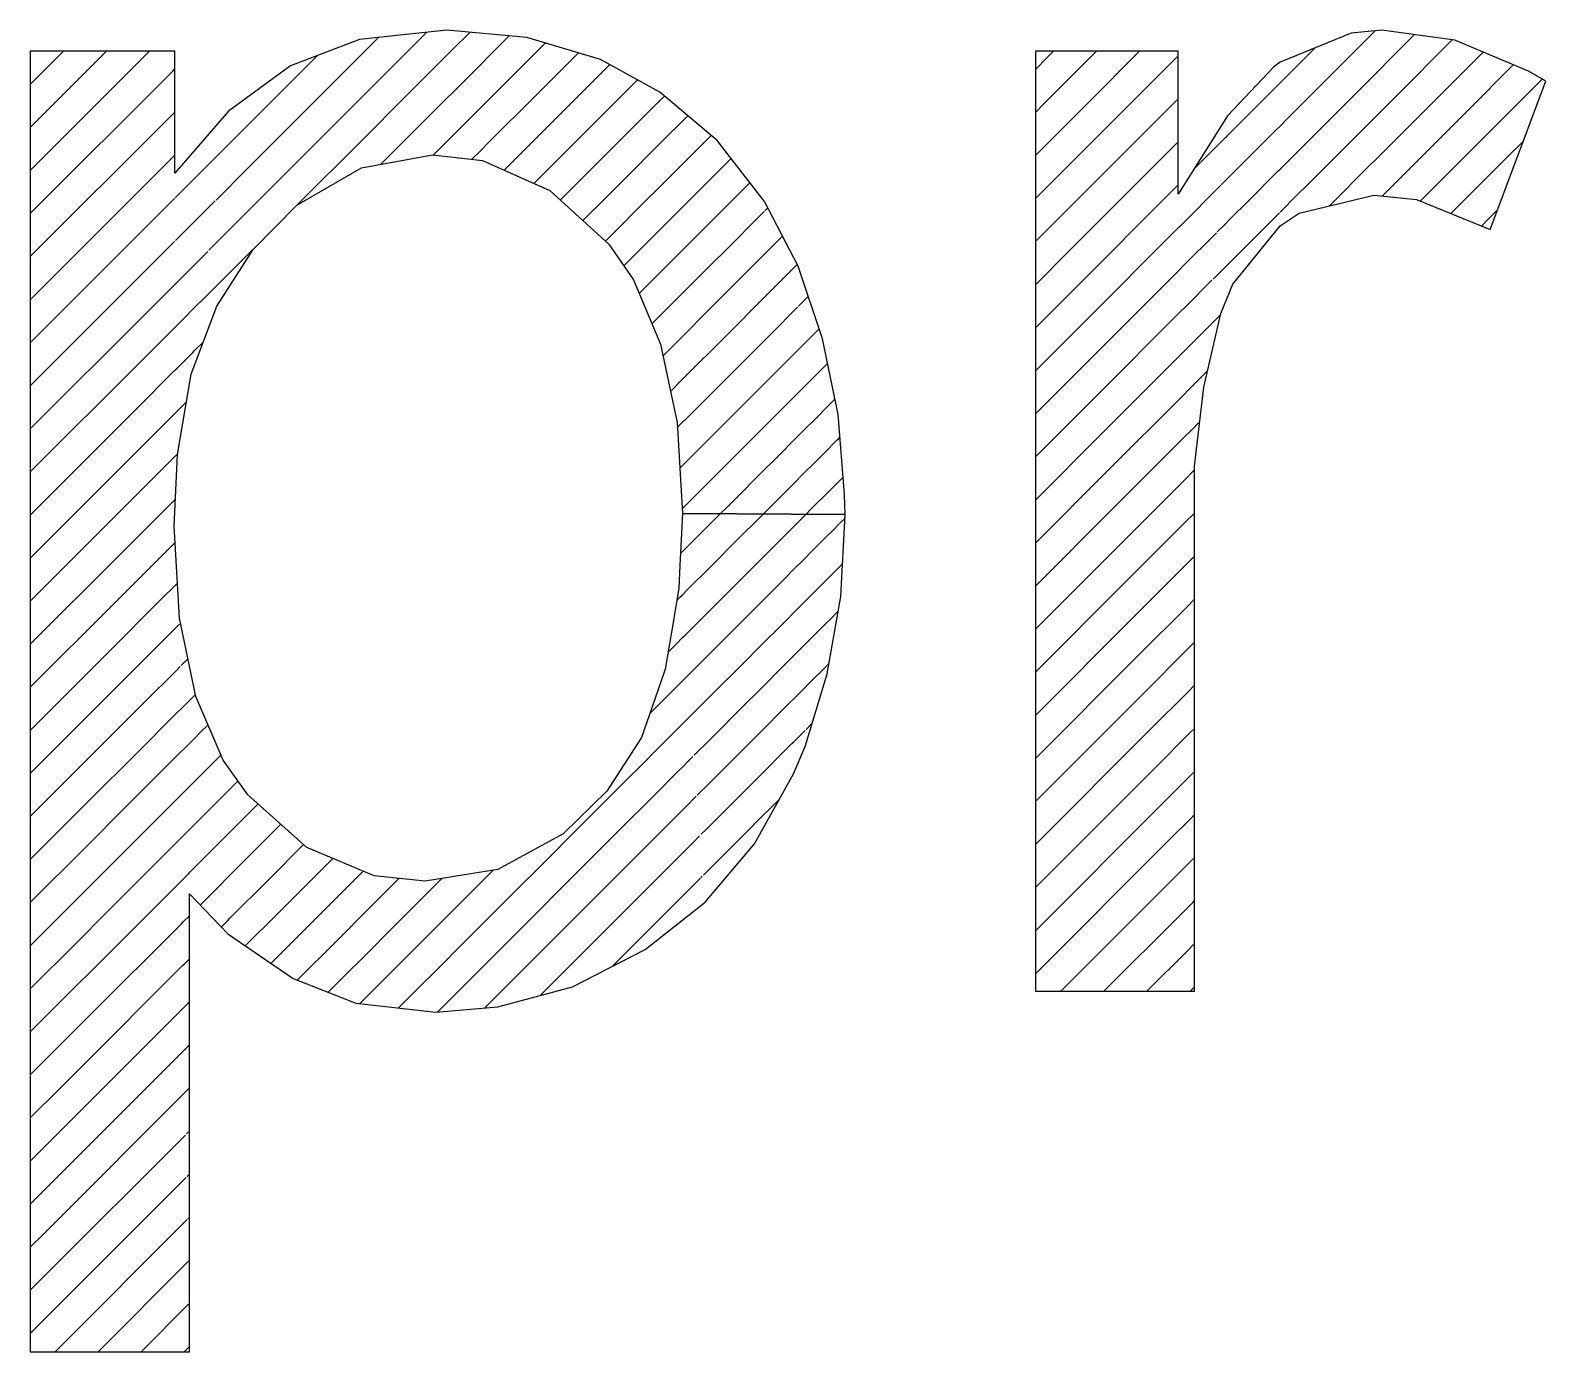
# Model space of a CAD drawing. Header units: metres. Extents: x 0 to 7795, y 0 to 4205.
# Drawn here: x 7264.28 to 7276.72, y 679.37 to 690.22 of the extents above; entities that cross this region are included whole.
import ezdxf

# ---------------------------------------------------------------- set-up
doc = ezdxf.new("R2010")
doc.units = ezdxf.units.M
doc.layers.add('MTH-CARIMBO-TXT1', color=1, linetype='Continuous')

msp = doc.modelspace()

# ---------------------------------------------------------------- linework, layer by layer
at = {"layer": 'MTH-CARIMBO-TXT1', "linetype": 'Continuous'}
for p, q in [((7266.983134, 690.00861), (7267.137028, 690.162504)), ((7266.988079, 689.660002), (7267.531692, 690.203615)), ((7267.742144, 690.060513), (7267.88559, 690.203959)), ((7267.817905, 689.782721), (7268.209681, 690.174496)), ((7275.1466, 690.040348), (7275.32228, 690.216028)), ((7275.429686, 689.969881), (7275.64423, 690.184425)), ((7264.276744, 689.069987), (7265.255906, 690.049149)), ((7264.276744, 689.42354), (7264.902353, 690.049149)), ((7264.276744, 689.777094), (7264.5488, 690.049149)), ((7267.671375, 689.989745), (7267.742144, 690.060513)), ((7268.38096, 689.992223), (7268.505575, 690.116838)), ((7268.426757, 689.684466), (7268.778316, 690.036026)), ((7272.606265, 689.974887), (7272.680528, 690.049149)), ((7272.783042, 689.79811), (7273.034081, 690.049149)), ((7272.959819, 689.621334), (7273.387634, 690.049149)), ((7274.560806, 689.808108), (7274.830837, 690.078139)), ((7275.051435, 689.945183), (7275.1466, 690.040348)), ((7275.489664, 689.676305), (7275.955046, 690.141688)), ((7276.028104, 689.861191), (7276.208247, 690.041335)), ((7265.446469, 689.886159), (7265.464327, 689.904016)), ((7266.419401, 689.798431), (7266.635234, 690.014264)), ((7266.434869, 689.460345), (7266.895932, 689.921408)), ((7266.895932, 689.921408), (7266.983134, 690.00861)), ((7267.361583, 689.679953), (7267.671375, 689.989745)), ((7268.245201, 689.856463), (7268.38096, 689.992223)), ((7268.965909, 689.870064), (7269.036122, 689.940278)), ((7272.532003, 689.900625), (7272.553519, 689.922141)), ((7272.553519, 689.922141), (7272.606265, 689.974887)), ((7273.136595, 689.444557), (7273.704922, 690.012884)), ((7274.60051, 689.494258), (7275.051435, 689.945183)), ((7275.362563, 689.902758), (7275.429686, 689.969881)), ((7276.083928, 689.563462), (7276.457271, 689.936806)), ((7264.276744, 688.716434), (7265.446469, 689.886159)), ((7266.378463, 689.757493), (7266.419401, 689.798431)), ((7267.624625, 689.58944), (7267.817905, 689.782721)), ((7267.893667, 689.504929), (7268.245201, 689.856463)), ((7268.472555, 689.37671), (7268.886618, 689.790774)), ((7268.886618, 689.790774), (7268.965909, 689.870064)), ((7268.980918, 689.53152), (7269.263657, 689.814259)), ((7272.604738, 689.619806), (7272.783042, 689.79811)), ((7274.496493, 689.743794), (7274.541654, 689.788956)), ((7274.541654, 689.788956), (7274.560806, 689.808108)), ((7275.190141, 689.730336), (7275.362563, 689.902758)), ((7275.871949, 689.705037), (7276.028104, 689.861191)), ((7276.524673, 689.650654), (7276.693682, 689.819663)), ((7265.94636, 689.32539), (7266.378463, 689.757493)), ((7266.680045, 689.351968), (7266.988079, 689.660002)), ((7266.993024, 689.311393), (7267.361583, 689.679953)), ((7268.043758, 689.301467), (7268.426757, 689.684466)), ((7269.446803, 689.643852), (7269.484223, 689.681272)), ((7273.313372, 689.26778), (7273.704922, 689.65933)), ((7274.113469, 689.360771), (7274.446334, 689.693635)), ((7274.446334, 689.693635), (7274.496493, 689.743794)), ((7274.908509, 689.448704), (7275.190141, 689.730336)), ((7275.344063, 689.530705), (7275.489664, 689.676305)), ((7275.549642, 689.382729), (7275.871949, 689.705037)), ((7265.402206, 689.488342), (7265.463648, 689.549784)), ((7267.156931, 689.121747), (7267.624625, 689.58944)), ((7268.66163, 689.212232), (7268.980918, 689.53152)), ((7268.995927, 689.192976), (7269.411561, 689.60861)), ((7269.411561, 689.60861), (7269.435189, 689.632238)), ((7269.435189, 689.632238), (7269.446803, 689.643852)), ((7272.532003, 689.547071), (7272.604738, 689.619806)), ((7272.655956, 689.317471), (7272.959819, 689.621334)), ((7275.233682, 689.420323), (7275.344063, 689.530705)), ((7275.760301, 689.239835), (7276.083928, 689.563462)), ((7276.139752, 689.265733), (7276.524673, 689.650654)), ((7264.276744, 688.36288), (7265.402206, 689.488342)), ((7266.288428, 689.313904), (7266.434869, 689.460345)), ((7267.585489, 689.196751), (7267.893667, 689.504929)), ((7269.448075, 689.29157), (7269.676239, 689.519735)), ((7272.707175, 689.015136), (7273.136595, 689.444557)), ((7274.510091, 689.403839), (7274.541654, 689.435402)), ((7274.541654, 689.435402), (7274.60051, 689.494258)), ((7274.640214, 689.180409), (7274.908509, 689.448704)), ((7274.765583, 688.952224), (7275.233682, 689.420323)), ((7265.887813, 689.266843), (7265.94636, 689.32539)), ((7265.99969, 689.025166), (7266.288428, 689.313904)), ((7266.450337, 689.12226), (7266.680045, 689.351968)), ((7266.47165, 688.790019), (7266.993024, 689.311393)), ((7267.969428, 689.227137), (7268.043758, 689.301467)), ((7268.168693, 689.072849), (7268.472555, 689.37671)), ((7269.377262, 689.220758), (7269.448075, 689.29157)), ((7269.449346, 688.939288), (7269.868255, 689.358197)), ((7272.532003, 689.193518), (7272.655956, 689.317471)), ((7273.490149, 689.091004), (7273.704922, 689.305777)), ((7273.833161, 689.080462), (7274.091525, 689.338827)), ((7274.092759, 689.34006), (7274.102911, 689.350212)), ((7274.102911, 689.350212), (7274.113469, 689.360771)), ((7274.364324, 689.258072), (7274.510091, 689.403839)), ((7275.325564, 689.158651), (7275.549642, 689.382729)), ((7276.412179, 689.184606), (7276.539506, 689.311934)), ((7265.357942, 689.090525), (7265.46297, 689.195552)), ((7265.46657, 688.8456), (7265.857991, 689.23702)), ((7265.860471, 689.239501), (7265.887813, 689.266843)), ((7267.904266, 689.161975), (7267.969428, 689.227137)), ((7268.518352, 689.068954), (7268.66163, 689.212232)), ((7268.629852, 688.826901), (7268.995927, 689.192976)), ((7269.233191, 689.076687), (7269.377262, 689.220758)), ((7269.930482, 689.066871), (7270.032316, 689.168705)), ((7272.758393, 688.712801), (7273.313372, 689.26778)), ((7274.124576, 689.018324), (7274.364324, 689.258072)), ((7274.541654, 689.081849), (7274.640214, 689.180409)), ((7275.277223, 689.110311), (7275.325564, 689.158651)), ((7275.609619, 689.089154), (7275.760301, 689.239835)), ((7275.692934, 688.818915), (7276.139752, 689.265733)), ((7276.195576, 688.968004), (7276.412179, 689.184606)), ((7264.276744, 688.009327), (7265.357942, 689.090525)), ((7266.198393, 688.870315), (7266.450337, 689.12226)), ((7268.413207, 688.963809), (7268.518352, 689.068954)), ((7269.010937, 688.854432), (7269.233191, 689.076687)), ((7269.890308, 689.026697), (7269.913059, 689.049448)), ((7269.913059, 689.049448), (7269.930482, 689.066871)), ((7272.809611, 688.410466), (7273.490149, 689.091004)), ((7274.282314, 688.822509), (7274.523689, 689.063884)), ((7274.523689, 689.063884), (7274.541654, 689.081849)), ((7274.946808, 688.779896), (7275.277223, 689.110311)), ((7275.381718, 688.861252), (7275.609619, 689.089154)), ((7265.864947, 688.890423), (7265.99969, 689.025166)), ((7269.319336, 688.809278), (7269.449346, 688.939288)), ((7269.450618, 688.587007), (7269.816406, 688.952794)), ((7269.816406, 688.952794), (7269.873644, 689.010033)), ((7269.873644, 689.010033), (7269.890308, 689.026697)), ((7269.94829, 688.731126), (7270.18681, 688.969646)), ((7272.532003, 688.839965), (7272.707175, 689.015136)), ((7272.86083, 688.108131), (7273.666925, 688.914227)), ((7273.666925, 688.914227), (7273.704922, 688.952224)), ((7273.720683, 688.614431), (7274.055056, 688.948804)), ((7274.058963, 688.952711), (7274.091126, 688.984874)), ((7274.091126, 688.984874), (7274.124576, 689.018324)), ((7274.679918, 688.866559), (7274.765583, 688.952224)), ((7275.944143, 688.716571), (7276.195576, 688.968004)), ((7265.313678, 688.692708), (7265.462291, 688.84132)), ((7265.46997, 688.495446), (7265.796311, 688.821787)), ((7265.802021, 688.827497), (7265.864947, 688.890423)), ((7266.053019, 688.724942), (7266.198393, 688.870315)), ((7268.815182, 688.658678), (7269.010937, 688.854432)), ((7269.054822, 688.544764), (7269.319336, 688.809278)), ((7274.135682, 688.675877), (7274.282314, 688.822509)), ((7274.541654, 688.728296), (7274.679918, 688.866559)), ((7264.276744, 687.655773), (7265.313678, 688.692708)), ((7265.84208, 688.514002), (7266.053019, 688.724942)), ((7269.854192, 688.637028), (7269.907482, 688.690317)), ((7269.907482, 688.690317), (7269.94829, 688.731126)), ((7269.966098, 688.39538), (7270.304408, 688.73369)), ((7270.309643, 688.738925), (7270.333614, 688.762896)), ((7272.532003, 688.486411), (7272.758393, 688.712801)), ((7274.079341, 688.619535), (7274.135682, 688.675877)), ((7274.200304, 688.386945), (7274.537287, 688.723928)), ((7276.195352, 688.614227), (7276.251401, 688.670275)), ((7276.251401, 688.670275), (7276.299684, 688.718559)), ((7276.299684, 688.718559), (7276.328068, 688.746942)), ((7269.025946, 688.515888), (7269.054822, 688.544764)), ((7269.261409, 688.397797), (7269.450618, 688.587007)), ((7269.681095, 688.463931), (7269.815162, 688.597997)), ((7269.815162, 688.597997), (7269.854192, 688.637028)), ((7272.912048, 687.805796), (7273.710511, 688.604259)), ((7273.710511, 688.604259), (7273.720683, 688.614431)), ((7273.740758, 688.280953), (7274.018586, 688.558781)), ((7274.025168, 688.565362), (7274.079341, 688.619535)), ((7265.269414, 688.29489), (7265.461612, 688.487088)), ((7265.743571, 688.415493), (7265.84208, 688.514002)), ((7265.819213, 688.137582), (7266.106348, 688.424717)), ((7269.000513, 688.490455), (7269.025946, 688.515888)), ((7269.45189, 688.234725), (7269.681095, 688.463931)), ((7270.326759, 688.402487), (7270.454738, 688.530467)), ((7272.532003, 688.132858), (7272.809611, 688.410466)), ((7264.276744, 687.30222), (7265.269414, 688.29489)), ((7265.47337, 688.145292), (7265.734632, 688.406555)), ((7269.151225, 688.287614), (7269.261409, 688.397797)), ((7269.818077, 688.247359), (7269.901904, 688.331186)), ((7269.901904, 688.331186), (7269.966098, 688.39538)), ((7269.983906, 688.059635), (7270.298812, 688.374541)), ((7270.298812, 688.374541), (7270.326759, 688.402487)), ((7270.343875, 688.06605), (7270.575863, 688.298038)), ((7274.067555, 688.254197), (7274.146788, 688.33343)), ((7274.146788, 688.33343), (7274.200304, 688.386945)), ((7269.277792, 688.060627), (7269.45189, 688.234725)), ((7269.545785, 687.975067), (7269.756679, 688.185961)), ((7269.756679, 688.185961), (7269.818077, 688.247359)), ((7272.963267, 687.503461), (7273.717629, 688.257824)), ((7273.717629, 688.257824), (7273.740758, 688.280953)), ((7273.760834, 687.947475), (7273.982116, 688.168757)), ((7273.991372, 688.178013), (7274.067555, 688.254197)), ((7265.225151, 687.897073), (7265.460934, 688.132856)), ((7265.462249, 688.134172), (7265.47337, 688.145292)), ((7265.68512, 688.00349), (7265.819213, 688.137582)), ((7269.896326, 687.972054), (7269.983906, 688.059635)), ((7270.293217, 688.015392), (7270.343875, 688.06605)), ((7272.532003, 687.779304), (7272.86083, 688.108131)), ((7265.476769, 687.795138), (7265.672953, 687.991322)), ((7265.672953, 687.991322), (7265.68512, 688.00349)), ((7269.453162, 687.882444), (7269.545785, 687.975067)), ((7269.781961, 687.85769), (7269.896326, 687.972054)), ((7270.001714, 687.723889), (7270.293217, 688.015392)), ((7270.360991, 687.729613), (7270.579087, 687.947708)), ((7270.587123, 687.955744), (7270.666726, 688.035347)), ((7273.724748, 687.911389), (7273.760834, 687.947475)), ((7264.276744, 686.948667), (7265.225151, 687.897073)), ((7265.461336, 687.779705), (7265.476769, 687.795138)), ((7269.382808, 687.81209), (7269.453162, 687.882444)), ((7269.698197, 687.773925), (7269.781961, 687.85769)), ((7272.532003, 687.425751), (7272.912048, 687.805796)), ((7273.014485, 687.201126), (7273.724748, 687.911389)), ((7273.945647, 687.778734), (7273.957577, 687.790664)), ((7273.957577, 687.790664), (7274.053472, 687.88656)), ((7265.180887, 687.499256), (7265.460255, 687.778624)), ((7265.62667, 687.591486), (7265.698502, 687.663318)), ((7269.473719, 687.549447), (7269.698197, 687.773925)), ((7269.890748, 687.612923), (7270.001714, 687.723889)), ((7270.287621, 687.656243), (7270.360991, 687.729613)), ((7270.5924, 687.607468), (7270.75594, 687.771008)), ((7273.780909, 687.613997), (7273.945647, 687.778734)), ((7265.480169, 687.444984), (7265.611274, 687.57609)), ((7265.611274, 687.57609), (7265.62667, 687.591486)), ((7269.745845, 687.468021), (7269.890748, 687.612923)), ((7270.019522, 687.388144), (7270.287621, 687.656243)), ((7270.378107, 687.393175), (7270.57589, 687.590958)), ((7270.57589, 687.590958), (7270.5924, 687.607468)), ((7273.065704, 686.898791), (7273.731866, 687.564954)), ((7273.731866, 687.564954), (7273.780909, 687.613997)), ((7264.276744, 686.595113), (7265.180887, 687.499256)), ((7265.136623, 687.101439), (7265.459577, 687.424392)), ((7265.460422, 687.425238), (7265.480169, 687.444984)), ((7269.639714, 687.361889), (7269.745845, 687.468021)), ((7270.597677, 687.259191), (7270.773067, 687.434582)), ((7270.773067, 687.434582), (7270.787088, 687.448603)), ((7270.787088, 687.448603), (7270.825145, 687.48666)), ((7272.532003, 687.072198), (7272.963267, 687.503461)), ((7273.923781, 687.403315), (7273.945125, 687.42466)), ((7269.534911, 687.257086), (7269.639714, 687.361889)), ((7269.88517, 687.253792), (7270.019522, 687.388144)), ((7270.03733, 687.052399), (7270.282025, 687.297093)), ((7270.282025, 687.297093), (7270.378107, 687.393175)), ((7273.800985, 687.280519), (7273.909177, 687.388711)), ((7273.909177, 687.388711), (7273.923781, 687.403315)), ((7265.549595, 687.160858), (7265.560724, 687.171986)), ((7269.70973, 687.078352), (7269.88517, 687.253792)), ((7270.395223, 687.056738), (7270.572693, 687.234208)), ((7270.572693, 687.234208), (7270.597677, 687.259191)), ((7270.791828, 687.099789), (7270.885249, 687.19321)), ((7272.532003, 686.718644), (7273.014485, 687.201126)), ((7273.116922, 686.596456), (7273.738985, 687.218519)), ((7273.738985, 687.218519), (7273.800985, 687.280519)), ((7264.276744, 686.24156), (7265.136623, 687.101439)), ((7265.092359, 686.703622), (7265.458898, 687.07016)), ((7265.459509, 687.070771), (7265.483568, 687.094831)), ((7265.483568, 687.094831), (7265.549595, 687.160858)), ((7269.590986, 686.959607), (7269.70973, 687.078352)), ((7269.879592, 686.89466), (7270.03733, 687.052399)), ((7270.276429, 686.937944), (7270.395223, 687.056738)), ((7270.602953, 686.910915), (7270.757409, 687.06537)), ((7270.757409, 687.06537), (7270.791828, 687.099789)), ((7270.055138, 686.716653), (7270.276429, 686.937944)), ((7273.746103, 686.872084), (7273.821061, 686.947042)), ((7273.821061, 686.947042), (7273.872707, 686.998688)), ((7269.673614, 686.688682), (7269.879592, 686.89466)), ((7270.412339, 686.7203), (7270.569497, 686.877458)), ((7270.569497, 686.877458), (7270.602953, 686.910915)), ((7270.796567, 686.750975), (7270.901909, 686.856317)), ((7270.901909, 686.856317), (7270.913835, 686.868243)), ((7270.913835, 686.868243), (7270.925796, 686.880204)), ((7272.532003, 686.365091), (7273.065704, 686.898791)), ((7273.16814, 686.294121), (7273.746103, 686.872084)), ((7264.276744, 685.888006), (7265.092359, 686.703622)), ((7265.048096, 686.305805), (7265.458219, 686.715928)), ((7265.458595, 686.716304), (7265.486968, 686.744677)), ((7269.610998, 686.626066), (7269.673614, 686.688682)), ((7269.874014, 686.535529), (7270.055138, 686.716653)), ((7270.270833, 686.578795), (7270.412339, 686.7203)), ((7270.60823, 686.562639), (7270.74175, 686.696158)), ((7270.74175, 686.696158), (7270.796567, 686.750975)), ((7270.072946, 686.380908), (7270.270833, 686.578795)), ((7270.5663, 686.520708), (7270.60823, 686.562639)), ((7270.91906, 686.519915), (7270.951847, 686.552702)), ((7272.532003, 686.011537), (7273.116922, 686.596456)), ((7273.753222, 686.525649), (7273.839397, 686.611825)), ((7269.637498, 686.299013), (7269.874014, 686.535529)), ((7270.429455, 686.383863), (7270.5663, 686.520708)), ((7270.801306, 686.402161), (7270.886368, 686.487223)), ((7270.886368, 686.487223), (7270.91906, 686.519915)), ((7273.219359, 685.991786), (7273.753222, 686.525649)), ((7264.276744, 685.534453), (7265.048096, 686.305805)), ((7265.003832, 685.907987), (7265.457541, 686.361696)), ((7265.457682, 686.361837), (7265.468436, 686.372592)), ((7269.868436, 686.176398), (7270.072946, 686.380908)), ((7270.265238, 686.219646), (7270.429455, 686.383863)), ((7270.613507, 686.214362), (7270.726092, 686.326946)), ((7270.726092, 686.326946), (7270.801306, 686.402161)), ((7272.532003, 685.657984), (7273.16814, 686.294121)), ((7269.650618, 685.95858), (7269.868436, 686.176398)), ((7270.090754, 686.045162), (7270.265238, 686.219646)), ((7270.563103, 686.163958), (7270.613507, 686.214362)), ((7270.870828, 686.118129), (7270.924285, 686.171586)), ((7270.924285, 686.171586), (7270.955707, 686.203008)), ((7270.955707, 686.203008), (7270.968919, 686.21622)), ((7273.270577, 685.689451), (7273.76034, 686.179215)), ((7273.76034, 686.179215), (7273.839397, 686.258271)), ((7269.862858, 685.817266), (7270.090754, 686.045162)), ((7270.259642, 685.860497), (7270.446571, 686.047426)), ((7270.446571, 686.047426), (7270.563103, 686.163958)), ((7270.710433, 685.957734), (7270.806046, 686.053347)), ((7270.806046, 686.053347), (7270.870828, 686.118129)), ((7264.959568, 685.51017), (7265.427255, 685.977857)), ((7265.427255, 685.977857), (7265.45974, 686.010342)), ((7269.617289, 685.92525), (7269.650618, 685.95858)), ((7270.618784, 685.866086), (7270.710433, 685.957734)), ((7272.532003, 685.304431), (7273.219359, 685.991786)), ((7264.276744, 685.1809), (7265.003832, 685.907987)), ((7269.670173, 685.624582), (7269.862858, 685.817266)), ((7270.108562, 685.709417), (7270.259642, 685.860497)), ((7270.463687, 685.710988), (7270.559907, 685.807208)), ((7270.559907, 685.807208), (7270.618784, 685.866086)), ((7270.855287, 685.749035), (7270.92951, 685.823258)), ((7270.92951, 685.823258), (7270.942612, 685.83636)), ((7273.321796, 685.387116), (7273.767459, 685.83278)), ((7273.767459, 685.83278), (7273.839397, 685.904718)), ((7265.466245, 685.663294), (7265.484902, 685.681951)), ((7269.85728, 685.458135), (7270.108562, 685.709417)), ((7270.254046, 685.501347), (7270.463687, 685.710988)), ((7270.694775, 685.588523), (7270.810785, 685.704533)), ((7270.810785, 685.704533), (7270.855287, 685.749035)), ((7272.532003, 684.950877), (7273.270577, 685.689451)), ((7264.915304, 685.112353), (7265.352673, 685.549722)), ((7265.352673, 685.549722), (7265.466245, 685.663294)), ((7269.586512, 685.54092), (7269.609916, 685.564325)), ((7269.609916, 685.564325), (7269.630632, 685.585041)), ((7269.630632, 685.585041), (7269.670173, 685.624582)), ((7270.624061, 685.517809), (7270.694775, 685.588523)), ((7273.774577, 685.486345), (7273.839397, 685.551164)), ((7264.276744, 684.827346), (7264.959568, 685.51017)), ((7269.689728, 685.290583), (7269.85728, 685.458135)), ((7270.12637, 685.373672), (7270.254046, 685.501347)), ((7270.480803, 685.374551), (7270.55671, 685.450458)), ((7270.55671, 685.450458), (7270.624061, 685.517809)), ((7270.839746, 685.379941), (7270.911672, 685.451866)), ((7273.373014, 685.084781), (7273.774577, 685.486345)), ((7265.278092, 685.121587), (7265.47275, 685.316245)), ((7265.47275, 685.316245), (7265.502624, 685.346119)), ((7269.851702, 685.099004), (7270.12637, 685.373672)), ((7270.24845, 685.142198), (7270.480803, 685.374551)), ((7270.679116, 685.219311), (7270.815524, 685.355719)), ((7270.815524, 685.355719), (7270.839746, 685.379941)), ((7272.532003, 684.597324), (7273.321796, 685.387116)), ((7269.514846, 685.1157), (7269.58057, 685.181424)), ((7269.58057, 685.181424), (7269.637331, 685.238186)), ((7269.637331, 685.238186), (7269.655345, 685.2562)), ((7269.655345, 685.2562), (7269.689728, 685.290583)), ((7270.629338, 685.169533), (7270.679116, 685.219311)), ((7273.781696, 685.13991), (7273.839397, 685.197611)), ((7264.276744, 684.473793), (7264.915304, 685.112353)), ((7264.87104, 684.714536), (7265.278092, 685.121587)), ((7265.516074, 685.006016), (7265.571696, 685.061638)), ((7269.709283, 684.956585), (7269.851702, 685.099004)), ((7270.144178, 685.037926), (7270.24845, 685.142198)), ((7270.497919, 685.038114), (7270.553513, 685.093708)), ((7270.553513, 685.093708), (7270.629338, 685.169533)), ((7272.532003, 684.24377), (7273.373014, 685.084781)), ((7273.424232, 684.782447), (7273.781696, 685.13991)), ((7265.203511, 684.693453), (7265.479254, 684.969196)), ((7265.479254, 684.969196), (7265.507384, 684.997326)), ((7269.664745, 684.912047), (7269.680057, 684.927359)), ((7269.680057, 684.927359), (7269.709283, 684.956585)), ((7269.846125, 684.739873), (7270.144178, 685.037926)), ((7270.242854, 684.783049), (7270.497919, 685.038114)), ((7270.663457, 684.850099), (7270.820263, 685.006905)), ((7270.824205, 685.010846), (7270.83591, 685.022551)), ((7269.526253, 684.773554), (7269.616498, 684.8638)), ((7269.616498, 684.8638), (7269.664745, 684.912047)), ((7270.550317, 684.736958), (7270.634615, 684.821256)), ((7270.634615, 684.821256), (7270.663457, 684.850099)), ((7273.788814, 684.793475), (7273.839397, 684.844058)), ((7264.276744, 684.12024), (7264.87104, 684.714536)), ((7264.826777, 684.316719), (7265.203511, 684.693453)), ((7265.52846, 684.664849), (7265.632888, 684.769277)), ((7269.365209, 684.61251), (7269.442595, 684.689896)), ((7269.442595, 684.689896), (7269.480542, 684.727843)), ((7269.480542, 684.727843), (7269.526253, 684.773554)), ((7269.728838, 684.622586), (7269.846125, 684.739873)), ((7269.840547, 684.380741), (7270.161986, 684.702181)), ((7270.161986, 684.702181), (7270.242854, 684.783049)), ((7270.237259, 684.4239), (7270.515035, 684.701676)), ((7270.515035, 684.701676), (7270.550317, 684.736958)), ((7272.532003, 683.890217), (7273.424232, 684.782447)), ((7273.475451, 684.480112), (7273.788814, 684.793475)), ((7265.128929, 684.265318), (7265.485759, 684.622148)), ((7265.485759, 684.622148), (7265.512144, 684.648533)), ((7265.512144, 684.648533), (7265.52846, 684.664849)), ((7269.652427, 684.546175), (7269.69216, 684.585908)), ((7269.69216, 684.585908), (7269.70477, 684.598518)), ((7269.70477, 684.598518), (7269.728838, 684.622586)), ((7265.625332, 684.408167), (7265.675817, 684.458652)), ((7265.675817, 684.458652), (7265.736354, 684.519189)), ((7269.421076, 684.314824), (7269.540463, 684.434211)), ((7269.540463, 684.434211), (7269.578107, 684.471855)), ((7269.578107, 684.471855), (7269.652427, 684.546175)), ((7270.54712, 684.380208), (7270.639892, 684.47298)), ((7270.647799, 684.480887), (7270.699113, 684.532201)), ((7272.532003, 683.536664), (7273.475451, 684.480112)), ((7273.526669, 684.177777), (7273.795933, 684.44704)), ((7273.795933, 684.44704), (7273.839397, 684.490504)), ((7264.276744, 683.766686), (7264.826777, 684.316719)), ((7265.516904, 684.29974), (7265.540845, 684.323681)), ((7265.540845, 684.323681), (7265.625332, 684.408167)), ((7269.300939, 684.194687), (7269.421076, 684.314824)), ((7269.748393, 684.288588), (7269.840547, 684.380741)), ((7269.834969, 684.02161), (7270.179794, 684.366435)), ((7270.179794, 684.366435), (7270.237259, 684.4239)), ((7270.231663, 684.064751), (7270.532151, 684.365239)), ((7270.532151, 684.365239), (7270.54712, 684.380208)), ((7264.782513, 683.918902), (7265.128929, 684.265318)), ((7265.054348, 683.837183), (7265.492264, 684.275099)), ((7265.492264, 684.275099), (7265.516904, 684.29974)), ((7265.717622, 684.146904), (7265.84242, 684.271702)), ((7269.167743, 684.061491), (7269.300939, 684.194687)), ((7269.629962, 684.170156), (7269.688356, 684.228551)), ((7269.688356, 684.228551), (7269.719575, 684.259769)), ((7269.729482, 684.269677), (7269.748393, 684.288588)), ((7265.613546, 684.042828), (7265.717622, 684.146904)), ((7265.868035, 683.943764), (7265.982304, 684.058033)), ((7269.026541, 683.920289), (7269.167743, 684.061491)), ((7269.399557, 683.939751), (7269.600384, 684.140579)), ((7269.600384, 684.140579), (7269.629962, 684.170156)), ((7270.197602, 684.03069), (7270.231663, 684.064751)), ((7272.532003, 683.18311), (7273.526669, 684.177777)), ((7273.577888, 683.875442), (7273.803051, 684.100605)), ((7273.803051, 684.100605), (7273.839397, 684.136951)), ((7265.498769, 683.928051), (7265.521665, 683.950946)), ((7265.521665, 683.950946), (7265.553231, 683.982513)), ((7265.553231, 683.982513), (7265.613546, 684.042828)), ((7265.759427, 683.835156), (7265.868035, 683.943764)), ((7269.306906, 683.847101), (7269.399557, 683.939751)), ((7269.724285, 683.910926), (7269.746989, 683.93363)), ((7269.754195, 683.940836), (7269.767948, 683.954589)), ((7269.767948, 683.954589), (7269.834969, 684.02161)), ((7269.829391, 683.662479), (7270.197602, 684.03069)), ((7264.276744, 683.413133), (7264.782513, 683.918902)), ((7264.738249, 683.521084), (7265.054348, 683.837183)), ((7264.979766, 683.409048), (7265.498769, 683.928051)), ((7265.601761, 683.67749), (7265.759427, 683.835156)), ((7266.035225, 683.757401), (7266.094223, 683.816398)), ((7266.094223, 683.816398), (7266.147374, 683.869549)), ((7268.658907, 683.552655), (7268.998566, 683.892314)), ((7268.998566, 683.892314), (7269.026541, 683.920289)), ((7269.204184, 683.744379), (7269.306906, 683.847101)), ((7269.378038, 683.564679), (7269.660305, 683.846947)), ((7269.660305, 683.846947), (7269.681816, 683.868458)), ((7269.681816, 683.868458), (7269.724285, 683.910926)), ((7270.226067, 683.705601), (7270.427124, 683.906659)), ((7272.532003, 682.829557), (7273.577888, 683.875442)), ((7265.877054, 683.59923), (7266.035225, 683.757401)), ((7266.164373, 683.532995), (7266.334211, 683.702833)), ((7269.095288, 683.635482), (7269.204184, 683.744379)), ((7269.823813, 683.303347), (7270.21541, 683.694944)), ((7270.21541, 683.694944), (7270.226067, 683.705601)), ((7273.629106, 683.573107), (7273.81017, 683.75417)), ((7273.81017, 683.75417), (7273.839397, 683.783397)), ((7264.905185, 682.980914), (7265.505273, 683.581002)), ((7265.505273, 683.581002), (7265.526425, 683.602153)), ((7265.526425, 683.602153), (7265.565617, 683.641345)), ((7265.565617, 683.641345), (7265.601761, 683.67749)), ((7265.801233, 683.523408), (7265.877054, 683.59923)), ((7268.922662, 683.462856), (7269.095288, 683.635482)), ((7269.312873, 683.499514), (7269.378038, 683.564679)), ((7269.720227, 683.553314), (7269.733671, 683.566759)), ((7269.733671, 683.566759), (7269.760214, 683.593301)), ((7269.760214, 683.593301), (7269.774404, 683.607492)), ((7269.787503, 683.620591), (7269.829391, 683.662479)), ((7272.532003, 682.476004), (7273.629106, 683.573107)), ((7264.276744, 683.059579), (7264.738249, 683.521084)), ((7265.589976, 683.312151), (7265.801233, 683.523408)), ((7265.97585, 683.344472), (7266.164373, 683.532995)), ((7266.234522, 683.249591), (7266.521048, 683.536117)), ((7268.116747, 683.010495), (7268.608366, 683.502114)), ((7268.608366, 683.502114), (7268.658907, 683.552655)), ((7268.67877, 683.218964), (7268.922662, 683.462856)), ((7269.240625, 683.427266), (7269.312873, 683.499514)), ((7269.356519, 683.189607), (7269.720227, 683.553314)), ((7264.693985, 683.123267), (7264.979766, 683.409048)), ((7265.578002, 683.300177), (7265.589976, 683.312151)), ((7265.886074, 683.254695), (7265.97585, 683.344472)), ((7266.620544, 683.282059), (7266.761269, 683.422784)), ((7266.705397, 683.013358), (7267.01044, 683.318402)), ((7267.555187, 682.802488), (7268.079531, 683.326832)), ((7268.846758, 683.033399), (7269.164034, 683.350675)), ((7269.164034, 683.350675), (7269.240625, 683.427266)), ((7273.680325, 683.270772), (7273.817288, 683.407736)), ((7273.817288, 683.407736), (7273.839397, 683.429844)), ((7264.830604, 682.552779), (7265.511778, 683.233953)), ((7265.511778, 683.233953), (7265.531185, 683.25336)), ((7265.531185, 683.25336), (7265.578002, 683.300177)), ((7265.671267, 683.039889), (7265.843038, 683.21166)), ((7265.843038, 683.21166), (7265.886074, 683.254695)), ((7265.916475, 682.931543), (7266.234522, 683.249591)), ((7266.512666, 683.174181), (7266.620544, 683.282059)), ((7267.171042, 683.12545), (7267.304357, 683.258765)), ((7267.527991, 683.128845), (7267.657378, 683.258232)), ((7268.392639, 682.932833), (7268.67877, 683.218964)), ((7269.31884, 683.151928), (7269.356519, 683.189607)), ((7269.335, 682.814534), (7269.780148, 683.259682)), ((7269.785525, 683.26506), (7269.796142, 683.275677)), ((7269.807058, 683.286592), (7269.823813, 683.303347)), ((7272.741343, 682.33179), (7273.680325, 683.270772)), ((7264.276744, 682.706026), (7264.693985, 683.123267)), ((7266.304672, 682.966187), (7266.512666, 683.174181)), ((7267.063138, 683.017546), (7267.171042, 683.12545)), ((7267.281325, 682.88218), (7267.527991, 683.128845)), ((7268.770853, 682.603941), (7269.232781, 683.065868)), ((7269.232781, 683.065868), (7269.277066, 683.110154)), ((7269.277066, 683.110154), (7269.31884, 683.151928)), ((7273.731543, 682.968437), (7273.824407, 683.061301)), ((7273.824407, 683.061301), (7273.839397, 683.076291)), ((7264.649722, 682.72545), (7264.905185, 682.980914)), ((7265.535945, 682.904567), (7265.584138, 682.95276)), ((7266.042522, 682.704037), (7266.304672, 682.966187)), ((7266.471555, 682.779517), (7266.705397, 683.013358)), ((7266.790249, 682.744658), (7267.063138, 683.017546)), ((7267.87043, 682.764178), (7268.116747, 683.010495)), ((7268.698632, 682.885274), (7268.846758, 683.033399)), ((7273.094896, 682.33179), (7273.731543, 682.968437)), ((7264.756022, 682.124644), (7265.518283, 682.886905)), ((7265.518283, 682.886905), (7265.535945, 682.904567)), ((7265.843933, 682.859001), (7265.884843, 682.899912)), ((7265.884843, 682.899912), (7265.895093, 682.910161)), ((7265.895093, 682.910161), (7265.916475, 682.931543)), ((7267.004213, 682.605067), (7267.281325, 682.88218)), ((7268.116747, 682.656941), (7268.392639, 682.932833)), ((7268.176911, 682.363552), (7268.698632, 682.885274)), ((7269.324807, 682.804342), (7269.335, 682.814534)), ((7264.276744, 682.352473), (7264.649722, 682.72545)), ((7266.374821, 682.682783), (7266.471555, 682.779517)), ((7266.46899, 682.423398), (7266.790249, 682.744658)), ((7267.391608, 682.638909), (7267.555187, 682.802488)), ((7267.582383, 682.476131), (7267.87043, 682.764178)), ((7269.058082, 682.537617), (7269.301527, 682.781062)), ((7269.301527, 682.781062), (7269.313507, 682.793041)), ((7269.313507, 682.793041), (7269.324807, 682.804342)), ((7273.782761, 682.666102), (7273.831526, 682.714866)), ((7265.540705, 682.555774), (7265.584138, 682.599206)), ((7266.252901, 682.560862), (7266.374821, 682.682783)), ((7266.875102, 682.475957), (7267.004213, 682.605067)), ((7266.983687, 682.230988), (7267.391608, 682.638909)), ((7267.620834, 682.161029), (7268.116747, 682.656941)), ((7268.718495, 682.551583), (7268.770853, 682.603941)), ((7273.448449, 682.33179), (7273.782761, 682.666102)), ((7264.605458, 682.327633), (7264.830604, 682.552779)), ((7264.681441, 681.696509), (7265.524788, 682.539856)), ((7265.524788, 682.539856), (7265.540705, 682.555774)), ((7266.723107, 682.323961), (7266.875102, 682.475957)), ((7267.50189, 682.395638), (7267.582383, 682.476131)), ((7268.46518, 682.298268), (7268.718495, 682.551583)), ((7264.276744, 681.998919), (7264.605458, 682.327633)), ((7267.301164, 682.194912), (7267.50189, 682.395638)), ((7268.116747, 682.303388), (7268.176911, 682.363552)), ((7273.802003, 682.33179), (7273.83398, 682.363767)), ((7264.60686, 681.268375), (7265.531293, 682.192807)), ((7265.531293, 682.192807), (7265.545466, 682.20698)), ((7265.545466, 682.20698), (7265.584138, 682.245653)), ((7268.008602, 682.195244), (7268.116747, 682.303388)), ((7264.561194, 681.929816), (7264.756022, 682.124644)), ((7264.276744, 681.645366), (7264.561194, 681.929816)), ((7264.532278, 680.84024), (7265.537797, 681.845759)), ((7265.537797, 681.845759), (7265.550226, 681.858187)), ((7265.550226, 681.858187), (7265.584138, 681.8921)), ((7264.51693, 681.531999), (7264.681441, 681.696509)), ((7264.276744, 681.291812), (7264.51693, 681.531999)), ((7264.457697, 680.412105), (7265.544302, 681.49871)), ((7265.544302, 681.49871), (7265.554986, 681.509394)), ((7265.554986, 681.509394), (7265.584138, 681.538546)), ((7264.472667, 681.134181), (7264.60686, 681.268375)), ((7264.276744, 680.938259), (7264.472667, 681.134181)), ((7264.383116, 679.98397), (7265.550807, 681.151662)), ((7265.559746, 681.160601), (7265.584138, 681.184993)), ((7264.428403, 680.736364), (7264.532278, 680.84024)), ((7265.564506, 680.811808), (7265.584138, 680.831439)), ((7264.276744, 680.584706), (7264.428403, 680.736364)), ((7264.308534, 679.555836), (7265.557312, 680.804613)), ((7264.479596, 679.373344), (7265.563816, 680.457564)), ((7265.569267, 680.463015), (7265.584138, 680.477886)), ((7264.276744, 680.231152), (7264.384139, 680.338547)), ((7264.384139, 680.338547), (7264.457697, 680.412105)), ((7264.833149, 679.373344), (7265.570321, 680.110516)), ((7265.574027, 680.114221), (7265.584138, 680.124333)), ((7264.339875, 679.94073), (7264.383116, 679.98397)), ((7264.276744, 679.877599), (7264.339875, 679.94073)), ((7265.186703, 679.373344), (7265.576826, 679.763467)), ((7264.276744, 679.524045), (7264.295611, 679.542913)), ((7264.295611, 679.542913), (7264.308534, 679.555836)), ((7265.540256, 679.373344), (7265.583331, 679.416418))]:
    msp.add_line(p, q, dxfattribs=at)
for points in [[(7265.464605, 689.048059), (7265.464605, 690.049149), (7264.276744, 690.049149), (7264.276744, 679.373344), (7265.584138, 679.373344), (7265.584138, 683.131168), (7265.897913, 682.802451), (7266.435812, 682.436381), (7266.951299, 682.234669), (7267.608731, 682.159961), (7268.116747, 682.204786), (7268.729354, 682.369144), (7269.32702, 682.675447), (7269.820094, 683.06393), (7270.223519, 683.542063), (7270.544764, 684.117316), (7270.641885, 684.341441), (7270.821185, 684.939107), (7270.933247, 685.574127), (7270.970601, 686.246501), (7269.633324, 686.253971), (7269.612478, 685.826622), (7269.603441, 685.641364), (7269.558623, 685.375445), (7269.491378, 684.976461), (7269.452622, 684.864663), (7269.297137, 684.416149), (7269.152749, 684.191968), (7269.013246, 683.975371), (7268.654646, 683.624242), (7268.116747, 683.33288), (7267.519081, 683.235759), (7267.100715, 683.280584), (7266.547874, 683.51218), (7266.062271, 683.945487), (7265.860558, 684.229379), (7265.636434, 684.752336), (7265.501959, 685.394827), (7265.457134, 686.14938), (7265.487017, 686.739575), (7265.59908, 687.397007), (7265.808263, 687.957319), (7266.107096, 688.42051), (7266.465695, 688.78658), (7266.996123, 689.092884), (7267.578848, 689.197476), (7267.989743, 689.152651), (7268.542584, 688.906113), (7269.028187, 688.465335), (7269.229899, 688.173973), (7269.454024, 687.643544), (7269.588499, 687.001054), (7269.633324, 686.253971), (7270.970601, 686.246501), (7270.96313, 686.410859), (7270.910835, 687.068291), (7270.783831, 687.688369), (7270.582118, 688.286035), (7270.305698, 688.816464), (7269.917215, 689.317009), (7269.446553, 689.712962), (7268.96095, 689.981912), (7268.355813, 690.161212), (7267.698381, 690.220978), (7266.981182, 690.14627), (7266.413399, 689.929616), (7265.905383, 689.556075), (7265.464605, 689.048059)], [(7275.378386, 690.220978), (7275.124378, 690.198566), (7274.541654, 689.959499), (7274.489359, 689.922145), (7274.108347, 689.518721), (7273.704922, 688.87623), (7273.704922, 690.049149), (7272.532003, 690.049149), (7272.532003, 682.33179), (7273.839397, 682.33179), (7273.839397, 686.373505), (7273.839397, 686.642454), (7273.914105, 687.292416), (7274.056051, 687.897552), (7274.153172, 688.136619), (7274.541654, 688.614751), (7274.698542, 688.719343), (7275.311149, 688.868759), (7275.662278, 688.831405), (7276.267414, 688.584868), (7276.723134, 689.802612), (7276.581189, 689.884791), (7275.976052, 690.138799), (7275.378386, 690.220978)]]:
    msp.add_lwpolyline(points, dxfattribs=at)

doc.saveas('drawing.dxf')
